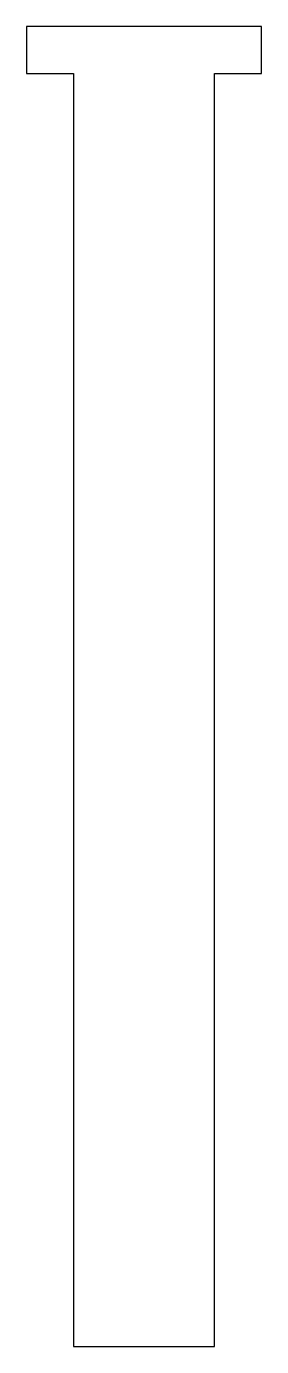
# Model space of a CAD drawing. Header units: millimetres. Extents: x -33 to -8, y -87 to 53.
import ezdxf

# ---------------------------------------------------------------- set-up
doc = ezdxf.new("R2010")
doc.units = ezdxf.units.MM

msp = doc.modelspace()

# ---------------------------------------------------------------- linework, layer by layer
at = {"color": 7, "linetype": 'Continuous', "lineweight": 25}
for p, q in [((-7.52, 52.79), (-32.52, 52.79)), ((-32.52, 52.79), (-32.52, 47.79)), ((-7.52, 47.79), (-7.52, 52.79)), ((-32.52, 47.79), (-27.52, 47.79)), ((-27.52, 47.79), (-27.52, -87.21)), ((-12.52, -87.21), (-12.52, 47.79)), ((-12.52, 47.79), (-7.52, 47.79)), ((-27.52, -87.21), (-12.52, -87.21))]:
    msp.add_line(p, q, dxfattribs=at)

doc.saveas('drawing.dxf')
